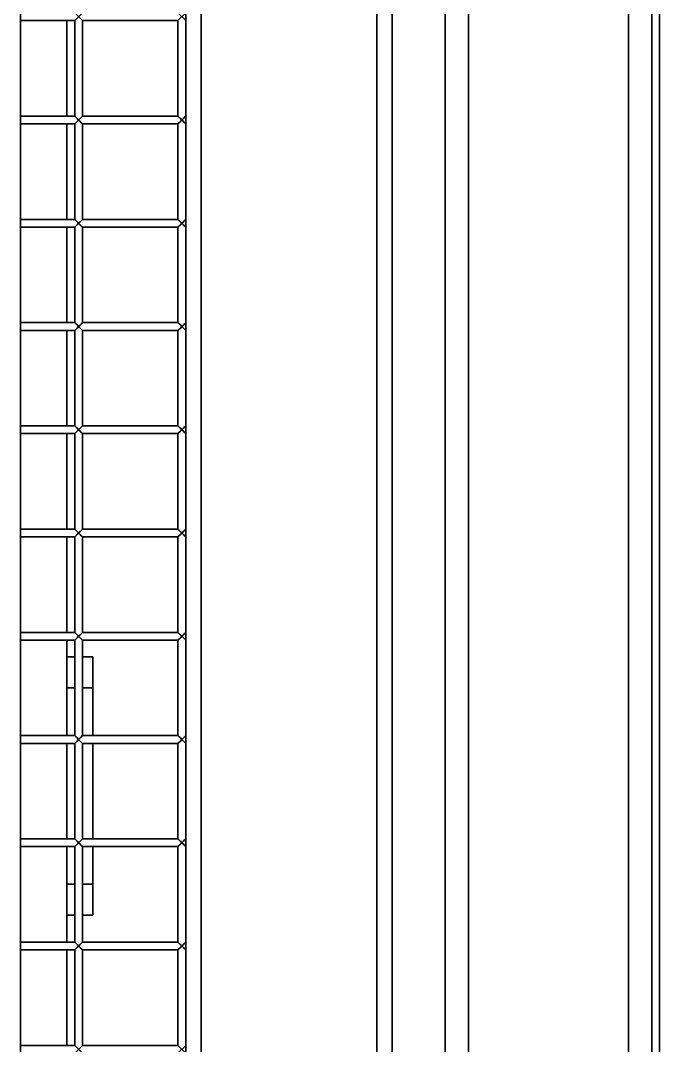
# Model space of a CAD drawing. Header units: millimetres. Extents: x 32496 to 166256, y 3504 to 23939.
# Drawn here: x 46404.6 to 46652.1, y 15772.8 to 16169.9 of the extents above; entities that cross this region are included whole.
import ezdxf

# ---------------------------------------------------------------- set-up
doc = ezdxf.new("R2010")
doc.units = ezdxf.units.MM
doc.layers.get('0').update_dxf_attribs({"lineweight": 35})

msp = doc.modelspace()

# ---------------------------------------------------------------- linework, layer by layer
at = {"linetype": 'Continuous'}
for p, q in [((46578.14, 15203.349), (46578.14, 17722.349)), ((46640.14, 15203.349), (46640.14, 17722.349)), ((46649.14, 17722.349), (46649.14, 15203.349)), ((46652.14, 17722.349), (46652.14, 15203.349)), ((46569.14, 15283.349), (46569.14, 17642.349)), ((46474.64, 17622.849), (46474.64, 15302.849)), ((46542.64, 15302.849), (46542.64, 17622.849)), ((46548.64, 17622.849), (46548.64, 15302.849)), ((46404.64, 16511.849), (46404.64, 15442.849)), ((46468.64, 15459.849), (46468.64, 16362.849)), ((46425.64, 16172.849), (46428.64, 16169.849)), ((46425.64, 16169.849), (46428.64, 16172.849)), ((46465.64, 16169.849), (46468.64, 16172.849)), ((46465.64, 16172.849), (46468.64, 16169.849)), ((46404.64, 16169.849), (46425.64, 16169.849)), ((46422.64, 16132.849), (46422.64, 16169.849)), ((46425.64, 16169.849), (46425.64, 16132.849)), ((46428.64, 16169.849), (46465.64, 16169.849)), ((46428.64, 16169.849), (46428.64, 16132.849)), ((46465.64, 16169.849), (46465.64, 16132.849)), ((46404.64, 16132.849), (46425.64, 16132.849)), ((46425.64, 16132.849), (46428.64, 16129.849)), ((46425.64, 16129.849), (46428.64, 16132.849)), ((46426.55, 16130.759), (46427.14, 16131.349)), ((46428.64, 16132.849), (46428.209, 16132.418)), ((46428.64, 16132.849), (46465.64, 16132.849)), ((46465.64, 16132.849), (46468.64, 16129.849)), ((46465.64, 16129.849), (46468.64, 16132.849)), ((46466.55, 16130.759), (46467.14, 16131.349)), ((46468.64, 16132.849), (46468.209, 16132.418)), ((46404.64, 16129.849), (46425.64, 16129.849)), ((46422.64, 16092.849), (46422.64, 16129.849)), ((46425.64, 16129.849), (46425.64, 16092.849)), ((46425.756, 16129.965), (46426.55, 16130.759)), ((46428.64, 16129.849), (46465.64, 16129.849)), ((46428.64, 16129.849), (46428.64, 16092.849)), ((46465.64, 16129.849), (46465.64, 16092.849)), ((46465.756, 16129.965), (46466.55, 16130.759)), ((46404.64, 16092.849), (46425.64, 16092.849)), ((46425.64, 16092.849), (46428.64, 16089.849)), ((46425.64, 16089.849), (46428.64, 16092.849)), ((46426.55, 16090.759), (46427.14, 16091.349)), ((46428.64, 16092.849), (46465.64, 16092.849)), ((46465.64, 16092.849), (46468.64, 16089.849)), ((46465.64, 16089.849), (46468.64, 16092.849)), ((46466.55, 16090.759), (46467.14, 16091.349)), ((46468.64, 16092.849), (46468.209, 16092.418)), ((46404.64, 16089.849), (46425.64, 16089.849)), ((46422.64, 16052.849), (46422.64, 16089.849)), ((46425.64, 16089.849), (46425.64, 16052.849)), ((46425.756, 16089.965), (46426.55, 16090.759)), ((46428.64, 16089.849), (46465.64, 16089.849)), ((46428.64, 16089.849), (46428.64, 16052.849)), ((46465.64, 16089.849), (46465.64, 16052.849)), ((46465.756, 16089.965), (46466.55, 16090.759)), ((46404.64, 16052.849), (46425.64, 16052.849)), ((46425.64, 16052.849), (46428.64, 16049.849)), ((46425.64, 16049.849), (46428.64, 16052.849)), ((46428.64, 16052.849), (46465.64, 16052.849)), ((46465.64, 16052.849), (46468.64, 16049.849)), ((46465.64, 16049.849), (46468.64, 16052.849)), ((46404.64, 16049.849), (46425.64, 16049.849)), ((46422.64, 16012.849), (46422.64, 16049.849)), ((46425.64, 16049.849), (46425.64, 16012.849)), ((46425.756, 16049.965), (46426.55, 16050.759)), ((46426.55, 16050.759), (46427.14, 16051.349)), ((46428.64, 16049.849), (46465.64, 16049.849)), ((46428.64, 16049.849), (46428.64, 16012.849)), ((46465.64, 16049.849), (46465.64, 16012.849)), ((46465.756, 16049.965), (46466.55, 16050.759)), ((46466.55, 16050.759), (46467.14, 16051.349)), ((46404.64, 16012.849), (46425.64, 16012.849)), ((46425.64, 16012.849), (46428.64, 16009.849)), ((46425.64, 16009.849), (46428.64, 16012.849)), ((46428.64, 16012.849), (46465.64, 16012.849)), ((46465.64, 16012.849), (46468.64, 16009.849)), ((46465.64, 16009.849), (46468.64, 16012.849)), ((46404.64, 16009.849), (46425.64, 16009.849)), ((46422.64, 15972.849), (46422.64, 16009.849)), ((46425.64, 16009.849), (46425.64, 15972.849)), ((46425.756, 16009.965), (46426.55, 16010.759)), ((46426.55, 16010.759), (46427.14, 16011.349)), ((46428.64, 16009.849), (46465.64, 16009.849)), ((46428.64, 16009.849), (46428.64, 15972.849)), ((46465.64, 16009.849), (46465.64, 15972.849)), ((46465.756, 16009.965), (46466.55, 16010.759)), ((46466.55, 16010.759), (46467.14, 16011.349)), ((46404.64, 15972.849), (46425.64, 15972.849)), ((46425.64, 15972.849), (46428.64, 15969.849)), ((46425.64, 15969.849), (46428.64, 15972.849)), ((46428.64, 15972.849), (46465.64, 15972.849)), ((46465.64, 15972.849), (46468.64, 15969.849)), ((46465.64, 15969.849), (46468.64, 15972.849)), ((46404.64, 15969.849), (46425.64, 15969.849)), ((46422.64, 15932.849), (46422.64, 15969.849)), ((46425.64, 15969.849), (46425.64, 15932.849)), ((46425.756, 15969.965), (46426.55, 15970.759)), ((46426.55, 15970.759), (46427.14, 15971.349)), ((46428.64, 15969.849), (46465.64, 15969.849)), ((46428.64, 15969.849), (46428.64, 15932.849)), ((46465.64, 15969.849), (46465.64, 15932.849)), ((46465.756, 15969.965), (46466.55, 15970.759)), ((46466.55, 15970.759), (46467.14, 15971.349)), ((46404.64, 15932.849), (46425.64, 15932.849)), ((46425.64, 15932.849), (46428.64, 15929.849)), ((46425.64, 15929.849), (46428.64, 15932.849)), ((46428.64, 15932.849), (46465.64, 15932.849)), ((46465.64, 15932.849), (46468.64, 15929.849)), ((46465.64, 15929.849), (46468.64, 15932.849)), ((46404.64, 15929.849), (46425.64, 15929.849)), ((46422.64, 15892.849), (46422.64, 15929.849)), ((46425.64, 15929.849), (46425.64, 15892.849)), ((46425.756, 15929.965), (46426.55, 15930.759)), ((46426.55, 15930.759), (46427.14, 15931.349)), ((46428.64, 15929.849), (46465.64, 15929.849)), ((46428.64, 15929.849), (46428.64, 15892.849)), ((46465.64, 15929.849), (46465.64, 15892.849)), ((46465.756, 15929.965), (46466.55, 15930.759)), ((46466.55, 15930.759), (46467.14, 15931.349)), ((46422.64, 15923.349), (46425.64, 15923.349)), ((46428.64, 15923.349), (46432.64, 15923.349)), ((46432.64, 15892.849), (46432.64, 15923.349)), ((46425.64, 15911.349), (46422.64, 15911.349)), ((46432.64, 15911.349), (46428.64, 15911.349)), ((46404.64, 15892.849), (46425.64, 15892.849)), ((46425.64, 15892.849), (46428.64, 15889.849)), ((46425.64, 15889.849), (46428.64, 15892.849)), ((46428.64, 15892.849), (46465.64, 15892.849)), ((46465.64, 15892.849), (46468.64, 15889.849)), ((46465.64, 15889.849), (46468.64, 15892.849)), ((46404.64, 15889.849), (46425.64, 15889.849)), ((46422.64, 15852.849), (46422.64, 15889.849)), ((46425.64, 15889.849), (46425.64, 15852.849)), ((46425.756, 15889.965), (46426.55, 15890.759)), ((46426.55, 15890.759), (46427.14, 15891.349)), ((46428.64, 15889.849), (46465.64, 15889.849)), ((46428.64, 15889.849), (46428.64, 15852.849)), ((46432.64, 15889.849), (46432.64, 15852.849)), ((46465.64, 15889.849), (46465.64, 15852.849)), ((46465.756, 15889.965), (46466.55, 15890.759)), ((46466.55, 15890.759), (46467.14, 15891.349)), ((46404.64, 15852.849), (46425.64, 15852.849)), ((46425.64, 15852.849), (46428.64, 15849.849)), ((46425.64, 15849.849), (46428.64, 15852.849)), ((46428.64, 15852.849), (46465.64, 15852.849)), ((46465.64, 15852.849), (46468.64, 15849.849)), ((46465.64, 15849.849), (46468.64, 15852.849)), ((46404.64, 15849.849), (46425.64, 15849.849)), ((46422.64, 15812.849), (46422.64, 15849.849)), ((46425.64, 15849.849), (46425.64, 15812.849)), ((46425.756, 15849.965), (46426.55, 15850.759)), ((46426.55, 15850.759), (46427.14, 15851.349)), ((46428.64, 15849.849), (46465.64, 15849.849)), ((46428.64, 15849.849), (46428.64, 15812.849)), ((46432.64, 15823.349), (46432.64, 15849.849)), ((46465.64, 15849.849), (46465.64, 15812.849)), ((46465.756, 15849.965), (46466.55, 15850.759)), ((46466.55, 15850.759), (46467.14, 15851.349)), ((46422.64, 15835.349), (46425.64, 15835.349)), ((46428.64, 15835.349), (46432.64, 15835.349)), ((46425.64, 15823.349), (46422.64, 15823.349)), ((46432.64, 15823.349), (46428.64, 15823.349)), ((46404.64, 15812.849), (46425.64, 15812.849)), ((46404.64, 15809.849), (46425.64, 15809.849)), ((46422.64, 15772.849), (46422.64, 15809.849)), ((46425.64, 15812.849), (46428.64, 15809.849)), ((46425.64, 15809.849), (46428.64, 15812.849)), ((46425.64, 15809.849), (46425.64, 15772.849)), ((46425.756, 15809.965), (46426.55, 15810.759)), ((46426.55, 15810.759), (46427.14, 15811.349)), ((46428.64, 15812.849), (46465.64, 15812.849)), ((46428.64, 15809.849), (46465.64, 15809.849)), ((46428.64, 15809.849), (46428.64, 15772.849)), ((46465.64, 15812.849), (46468.64, 15809.849)), ((46465.64, 15809.849), (46468.64, 15812.849)), ((46465.64, 15809.849), (46465.64, 15772.849)), ((46465.756, 15809.965), (46466.55, 15810.759)), ((46466.55, 15810.759), (46467.14, 15811.349)), ((46404.64, 15772.849), (46425.64, 15772.849)), ((46425.64, 15772.849), (46428.64, 15769.849)), ((46425.64, 15769.849), (46428.64, 15772.849)), ((46428.64, 15772.849), (46465.64, 15772.849)), ((46465.64, 15772.849), (46468.64, 15769.849)), ((46465.64, 15769.849), (46468.64, 15772.849))]:
    msp.add_line(p, q, dxfattribs=at)
for points in [[(46427.14, 16131.349), (46426.553, 16131.936), (46426.077, 16132.411)], [(46428.209, 16132.418), (46427.72, 16131.929), (46427.14, 16131.349)], [(46427.14, 16131.349), (46427.731, 16130.758), (46428.2, 16130.288), (46428.525, 16129.963)], [(46467.14, 16131.349), (46466.553, 16131.936), (46466.077, 16132.411)], [(46468.209, 16132.418), (46467.72, 16131.929), (46467.14, 16131.349)], [(46467.14, 16131.349), (46467.731, 16130.758), (46468.2, 16130.288), (46468.525, 16129.963)], [(46427.14, 16091.349), (46426.553, 16091.936), (46426.077, 16092.411)], [(46428.524, 16092.733), (46428.209, 16092.418), (46427.72, 16091.929), (46427.14, 16091.349)], [(46427.14, 16091.349), (46427.731, 16090.758), (46428.2, 16090.288), (46428.525, 16089.963)], [(46467.14, 16091.349), (46466.553, 16091.936), (46466.077, 16092.411)], [(46468.209, 16092.418), (46467.72, 16091.929), (46467.14, 16091.349)], [(46467.14, 16091.349), (46467.731, 16090.758), (46468.2, 16090.288), (46468.525, 16089.963)], [(46427.14, 16051.349), (46426.553, 16051.936), (46426.077, 16052.411)], [(46428.524, 16052.733), (46428.209, 16052.418), (46427.72, 16051.929), (46427.14, 16051.349)], [(46467.14, 16051.349), (46466.553, 16051.936), (46466.077, 16052.411)], [(46468.524, 16052.733), (46468.209, 16052.418), (46467.72, 16051.929), (46467.14, 16051.349)], [(46427.14, 16051.349), (46427.731, 16050.758), (46428.2, 16050.288), (46428.525, 16049.963)], [(46467.14, 16051.349), (46467.731, 16050.758), (46468.2, 16050.288), (46468.525, 16049.963)], [(46427.14, 16011.349), (46426.553, 16011.936), (46426.077, 16012.411)], [(46428.524, 16012.733), (46428.209, 16012.418), (46427.72, 16011.929), (46427.14, 16011.349)], [(46467.14, 16011.349), (46466.553, 16011.936), (46466.077, 16012.411)], [(46468.524, 16012.733), (46468.209, 16012.418), (46467.72, 16011.929), (46467.14, 16011.349)], [(46427.14, 16011.349), (46427.731, 16010.758), (46428.2, 16010.288), (46428.525, 16009.963)], [(46467.14, 16011.349), (46467.731, 16010.758), (46468.2, 16010.288), (46468.525, 16009.963)], [(46427.14, 15971.349), (46426.553, 15971.936), (46426.077, 15972.411)], [(46428.524, 15972.733), (46428.209, 15972.418), (46427.72, 15971.929), (46427.14, 15971.349)], [(46467.14, 15971.349), (46466.553, 15971.936), (46466.077, 15972.411)], [(46468.524, 15972.733), (46468.209, 15972.418), (46467.72, 15971.929), (46467.14, 15971.349)], [(46427.14, 15971.349), (46427.731, 15970.758), (46428.2, 15970.288), (46428.525, 15969.963)], [(46467.14, 15971.349), (46467.731, 15970.758), (46468.2, 15970.288), (46468.525, 15969.963)], [(46427.14, 15931.349), (46426.553, 15931.936), (46426.077, 15932.411)], [(46428.524, 15932.733), (46428.209, 15932.418), (46427.72, 15931.929), (46427.14, 15931.349)], [(46467.14, 15931.349), (46466.553, 15931.936), (46466.077, 15932.411)], [(46468.524, 15932.733), (46468.209, 15932.418), (46467.72, 15931.929), (46467.14, 15931.349)], [(46427.14, 15931.349), (46427.731, 15930.758), (46428.2, 15930.288), (46428.525, 15929.963)], [(46467.14, 15931.349), (46467.731, 15930.758), (46468.2, 15930.288), (46468.525, 15929.963)], [(46428.524, 15892.733), (46428.209, 15892.418), (46427.72, 15891.929), (46427.14, 15891.349)], [(46468.524, 15892.733), (46468.209, 15892.418), (46467.72, 15891.929), (46467.14, 15891.349)], [(46427.14, 15891.349), (46426.553, 15891.936), (46426.077, 15892.411)], [(46427.14, 15891.349), (46427.731, 15890.758), (46428.2, 15890.288), (46428.525, 15889.963)], [(46467.14, 15891.349), (46466.553, 15891.936), (46466.077, 15892.411)], [(46467.14, 15891.349), (46467.731, 15890.758), (46468.2, 15890.288), (46468.525, 15889.963)], [(46427.14, 15851.349), (46426.553, 15851.936), (46426.077, 15852.411)], [(46428.524, 15852.733), (46428.209, 15852.418), (46427.72, 15851.929), (46427.14, 15851.349)], [(46427.14, 15851.349), (46427.731, 15850.758), (46428.2, 15850.288), (46428.525, 15849.963)], [(46467.14, 15851.349), (46466.553, 15851.936), (46466.077, 15852.411)], [(46468.524, 15852.733), (46468.209, 15852.418), (46467.72, 15851.929), (46467.14, 15851.349)], [(46467.14, 15851.349), (46467.731, 15850.758), (46468.2, 15850.288), (46468.525, 15849.963)], [(46427.14, 15811.349), (46426.553, 15811.936), (46426.077, 15812.411)], [(46428.524, 15812.733), (46428.209, 15812.418), (46427.72, 15811.929), (46427.14, 15811.349)], [(46427.14, 15811.349), (46427.731, 15810.758), (46428.2, 15810.288), (46428.525, 15809.963)], [(46467.14, 15811.349), (46466.553, 15811.936), (46466.077, 15812.411)], [(46468.524, 15812.733), (46468.209, 15812.418), (46467.72, 15811.929), (46467.14, 15811.349)], [(46467.14, 15811.349), (46467.731, 15810.758), (46468.2, 15810.288), (46468.525, 15809.963)]]:
    msp.add_lwpolyline(points, dxfattribs=at)

doc.saveas('drawing.dxf')
